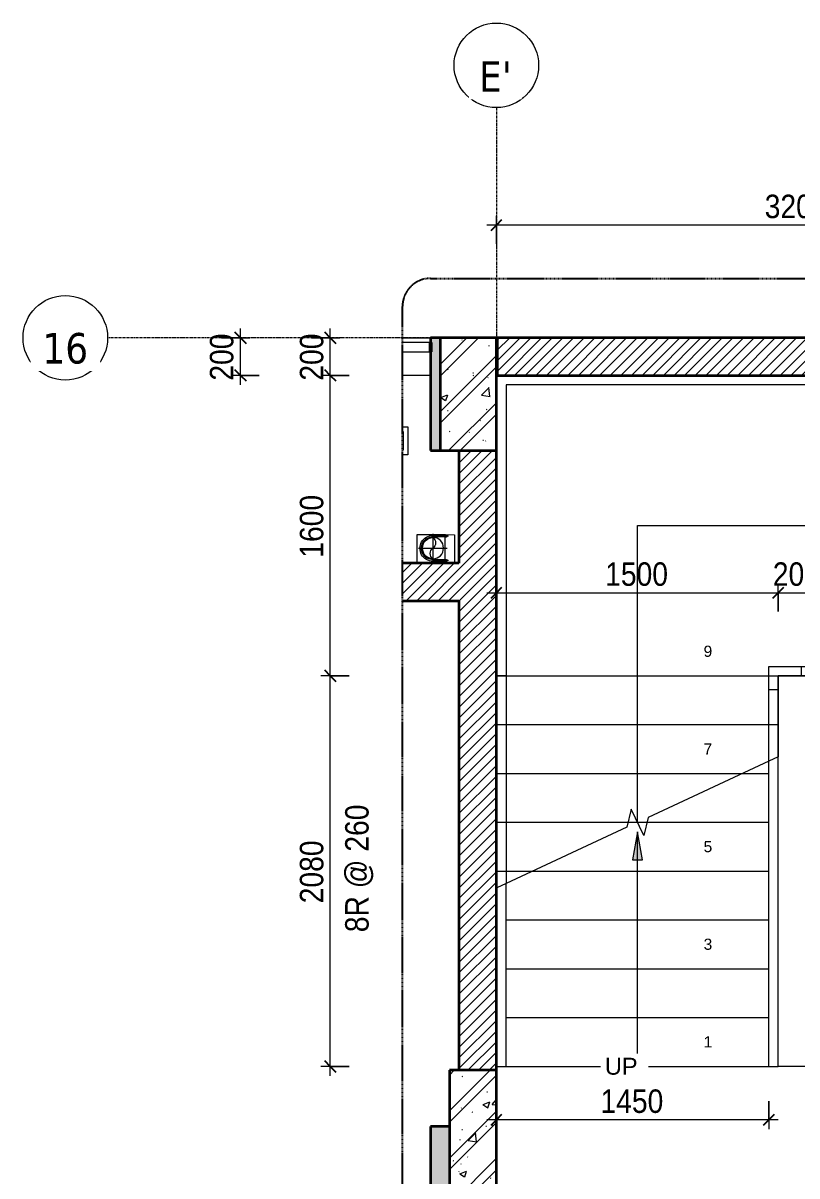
# Model space of a CAD drawing. Header units: millimetres. Extents: x -38913 to 20524, y -4975 to 129755.
# Drawn here: x -22948 to -18828, y 122790 to 128928 of the extents above; entities that cross this region are included whole.
import ezdxf

# ---------------------------------------------------------------- set-up
doc = ezdxf.new("R2010")
doc.units = ezdxf.units.MM
for name, pattern in [('Dash - Tight', [4.5, 3, -1.5]), ('Grid Line', [22.225, 12.7, -3.175, 3.175, -3.175]), ('Hidden', [7.14375, 4.7625, -2.38125]), ('IMPORT-CENTER _2_', [40.64, 25.4, -5.08, 5.08, -5.08]), ('Overhead', [3.96875, 2.38125, -1.5875])]:
    doc.linetypes.add(name, pattern=pattern)
for name, color, linetype, lineweight in [('0-3', 10, 'Continuous', 5), ('A-ANNO-DIMS', 211, 'Continuous', 9), ('A-ANNO-DIMS-50', 211, 'Continuous', 9), ('A-DETL-GENF-1', 92, 'Dash - Tight', 18), ('A-DETL-GENF-2', 254, 'Continuous', 18), ('A-DETL-GENF-3', 92, 'Hidden', 25), ('A-DETL-MEDM', 33, 'Continuous', 35), ('A-FLOR-1', 250, 'Continuous', 18), ('A-FLOR-HRAL', 11, 'Continuous', 18), ('A-FLOR-HRAL-1', 11, 'Continuous', 25), ('A-GLAZ', 151, 'Continuous', 18), ('A-GLAZ-1', 151, 'Continuous', 25), ('A-WALL', 113, 'Continuous', 18), ('A-WALL-1', 113, 'Continuous', 35), ('A-WALL-PATT-1', 111, 'Continuous', 18), ('G-IMPT', 8, 'Continuous', 18), ('G-IMPT-3', 8, 'IMPORT-CENTER _2_', 18), ('M-EQPM', 50, 'Continuous', 18), ('S-COLS-1', 9, 'Continuous', 5), ('S-COLS-2', 7, 'Continuous', 35), ('S-GRID-1', 1, 'Grid Line', 9), ('S-GRID-IDEN', 1, 'Continuous', 9), ('S-STRS', 31, 'Continuous', 18), ('S-STRS-ANNO', 31, 'Continuous', 18), ('S-STRS-IDEN', 31, 'Continuous', 18), ('S-STRS-MBND', 31, 'Overhead', 18), ('S-STRS-MBND-1', 31, 'Continuous', 18)]:
    doc.layers.add(name, color=color, linetype=linetype, lineweight=lineweight)
doc.styles.add('Arial', font='arial.ttf', dxfattribs={"height": 90})
doc.styles.add('Arial_1', font='arial.ttf', dxfattribs={"height": 59.53})
doc.styles.add('Tahoma_B', font='tahomabd.ttf', dxfattribs={"height": 162.5})
doc.styles.add('UTM Avo', font='', dxfattribs={"width": 0.9, "height": 125})
doc.styles.get('UTM Avo').set_extended_font_data('UTM Avo')
doc.dimstyles.new('1_Dim_chi_tiet_2_5', dxfattribs={"dimscale": 304.8, "dimtxt": 124.912619, "dimasz": 0.19685, "dimexe": 0.164042, "dimexo": 0.0625, "dimgap": 0.016404, "dimtad": 1, "dimdec": 0, "dimrnd": 5, "dimzin": 0, "dimdsep": 46, "dimtxsty": 'UTM Avo', "dimblk1": 'OBLIQUE', "dimblk2": 'OBLIQUE', "dimsah": 1, "dimcen": 0.09, "dimdle": 0.164042, "dimazin": 0, "dimtfac": 1, "dimtdec": 4, "dimtix": 1, "dimtmove": 0, "dimatfit": 3, "dimfxl": 0.328084, "dimfxlon": 1, "dimtvp": 1, "dimtolj": 1, "dimtzin": 0, "dimarcsym": 2})
pattern_1 = [(45, (16608.726, 0), (-28.284271, 28.284271), [])]

# ---------------------------------------------------------------- blocks, each defined once
blk = doc.blocks.new('NCV_TKTC_KET CAU_rvt-3-TKCS_THANG BỘ TB4 - MẶT BẰNG TẦNG 8')
at = {"layer": 'S-COLS-1'}
for points in [[(-37336.9, 126652.6), (-37336.9, 127252.6), (-37386.9, 127252.6), (-37386.9, 127227.6), (-37381.9, 127227.6), (-37381.9, 127177.6), (-37386.9, 127177.6), (-37386.9, 126652.6), (-37381.9, 126652.6)], [(-37036.9, 122052.6), (-37036.9, 122052.6), (-37286.9, 122052.6), (-37286.9, 123052.6), (-37386.9, 123052.6), (-37386.9, 122052.6), (-37286.9, 122052.6)]]:
    blk.add_hatch(color=256, dxfattribs=at).paths.add_polyline_path(points)
at = {"layer": 'A-FLOR-1'}
for p, q in [((-37035.6, 123372.6), (-37036.9, 123372.6)), ((-35336.5, 123372.6), (-35535.6, 123372.6))]:
    blk.add_line(p, q, dxfattribs=at)
at = {"layer": 'S-COLS-2'}
for p, q in [((-37336.9, 127252.6), (-37386.9, 127252.6)), ((-37386.9, 127252.6), (-37386.9, 127227.6)), ((-37386.9, 127177.6), (-37386.9, 126652.6)), ((-37386.9, 126652.6), (-37336.9, 126652.6)), ((-37286.9, 123052.6), (-37386.9, 123052.6)), ((-37386.9, 123052.6), (-37386.9, 122052.6))]:
    blk.add_line(p, q, dxfattribs=at)
blk = doc.blocks.new('Top Rail Type - Top Rail_Internal_-953867-TKCS_THANG BỘ TB4 - MẶT BẰNG TẦNG 8')
at = {"layer": 'A-FLOR-HRAL'}
for p, q in [((124323, 37035.2), (125452.6, 37035.2)), ((125452.6, 36985.2), (125452.6, 37035.2)), ((125452.6, 37035.2), (127052.2, 37035.2)), ((127052.2, 37035.2), (127052.2, 33837.3)), ((125452.6, 36985.2), (124346.3, 36985.2)), ((127002.2, 36985.2), (125452.6, 36985.2)), ((127002.2, 33887.3), (127002.2, 36985.2)), ((123372.6, 33837.3), (123372.6, 33887.3)), ((123372.6, 33887.3), (125452.6, 33887.3)), ((125452.6, 33887.3), (125712.6, 33887.3)), ((125712.6, 33887.3), (127002.2, 33887.3)), ((125712.6, 33887.3), (125712.6, 33837.3)), ((125452.6, 33837.3), (123372.6, 33837.3)), ((125712.6, 33837.3), (125452.6, 33837.3)), ((127052.2, 33837.3), (125712.6, 33837.3))]:
    blk.add_line(p, q, dxfattribs=at)
blk = doc.blocks.new('Top Rail Type - Top Rail_Internal_-953883-TKCS_THANG BỘ TB4 - MẶT BẰNG TẦNG 8')
at = {"layer": 'A-FLOR-HRAL'}
for p, q in [((124998.8, 35586), (125378, 35586)), ((125378, 35536), (125378, 35586)), ((125378, 35586), (125503, 35586)), ((125503, 35586), (125503, 35461)), ((125378, 35536), (125022.1, 35536)), ((125453, 35536), (125378, 35536)), ((125453, 35461), (125453, 35536)), ((125453, 35411.5), (125453, 35461)), ((125503, 35461), (125503, 35411.5)), ((125453, 35411.5), (125503, 35411.5)), ((125453, 35336.5), (125453, 35411.5)), ((125503, 35411.5), (125503, 35286.5)), ((123372.6, 35286.5), (123372.6, 35336.5)), ((123372.6, 35336.5), (125378, 35336.5)), ((125378, 35336.5), (125453, 35336.5)), ((125378, 35336.5), (125378, 35286.5)), ((125378, 35286.5), (123372.6, 35286.5)), ((125503, 35286.5), (125378, 35286.5))]:
    blk.add_line(p, q, dxfattribs=at)
blk = doc.blocks.new('Top Rail Type - Top Rail_Internal_-953964-TKCS_THANG BỘ TB4 - MẶT BẰNG TẦNG 8')
at = {"layer": 'A-FLOR-HRAL'}
for p, q in [((123372.6, 37035.2), (123372.6, 36985.2)), ((123372.6, 37035.2), (124323, 37035.2)), ((124346.3, 36985.2), (124323, 37035.2)), ((123372.6, 36985.2), (124346.3, 36985.2))]:
    blk.add_line(p, q, dxfattribs=at)
blk = doc.blocks.new('Top Rail Type - Top Rail_Internal_-953980-TKCS_THANG BỘ TB4 - MẶT BẰNG TẦNG 8')
at = {"layer": 'A-FLOR-HRAL'}
for p, q in [((123372.6, 35586), (123372.6, 35536)), ((123372.6, 35586), (124998.8, 35586)), ((125022.1, 35536), (124998.8, 35586)), ((123372.6, 35536), (125022.1, 35536))]:
    blk.add_line(p, q, dxfattribs=at)
blk = doc.blocks.new('TKTC_XREF_251221_MB TANG 2-7 - TKTC_XREF_260130_MB TANG 2-5_dwg_$cc-4746805-TKCS_THANG BỘ TB4 - MẶT BẰNG TẦNG 8')
at = {"layer": 'G-IMPT-3'}
for p, q in [((0, -0.64), (0, 0.673)), ((-0.673, 0), (0.673, 0))]:
    blk.add_line(p, q, dxfattribs=at)
at = {"layer": 'M-EQPM'}
blk.add_circle((0, 0), 0.5, dxfattribs=at)
for centre, radius, start, end in [((0, 0), 0.5, 90, 270), ((0.188, 0.25), 0.313, 126.8699, 233.1301), ((-0.188, -0.25), 0.313, 306.8699, 53.1301)]:
    blk.add_arc(centre, radius, start, end, dxfattribs=at)
blk = doc.blocks.new('TKTC_XREF_251221_MB TANG 2-7 - TKTC_XREF_260130_MB TANG 2-5_dwg_CUM U_DN100-4746799-TKCS_THANG BỘ TB4 - MẶT BẰNG TẦNG 8')
at = {"layer": 'G-IMPT'}
blk.add_hatch(color=256, dxfattribs=at).paths.add_polyline_path([(0, 61), (15.8, 58.9), (30.5, 52.8), (43.1, 43.1), (52.8, 30.5), (58.9, 15.8), (61, 0), (58.9, -15.8), (52.8, -30.5), (43.1, -43.1), (30.5, -52.8), (15.8, -58.9), (0, -61), (0, -57), (14.8, -55.1), (28.5, -49.4), (40.3, -40.3), (49.4, -28.5), (55.1, -14.8), (57, 0), (55.1, 14.8), (49.4, 28.5), (40.3, 40.3), (28.5, 49.4), (14.8, 55.1), (0, 57)])
for p, q in [((-79.1, 66.6), (-79.1, 63.4)), ((-76.6, 66.6), (-76.6, 63.4)), ((-74.6, 66.6), (-74.6, 63.4)), ((-72.7, 69.3), (-72.7, 60.7)), ((-66.9, 67.9), (-71.7, 67.9)), ((-66.9, 62.1), (-71.7, 62.1)), ((-65, 69), (0, 69)), ((-72.7, -60.7), (-72.7, -69.3)), ((-79.1, -63.4), (-79.1, -66.6)), ((-76.6, -63.4), (-76.6, -66.6)), ((-74.6, -63.4), (-74.6, -66.6)), ((-66.9, -62.1), (-71.7, -62.1)), ((-66.9, -67.9), (-71.7, -67.9)), ((-65, -69), (0, -69))]:
    blk.add_line(p, q, dxfattribs=at)
at = {"layer": 'G-IMPT', "flags": 128}
for points in [[(-72.7, 67.6), (-78.1, 67.6), (-78.1, 62.4), (-72.7, 62.4)], [(-71.7, 59.2), (-66.9, 59.2), (-66.9, 70.8), (-71.7, 70.8)], [(-66.9, 70.8), (-66.9, 72.7), (-65, 72.7), (-65, 57.3), (-66.9, 57.3), (-66.9, 59.2)], [(-65, 61), (0, 61), (0, 57)], [(-71.7, -70.8), (-66.9, -70.8), (-66.9, -59.2), (-71.7, -59.2)], [(-66.9, -59.2), (-66.9, -57.3), (-65, -57.3), (-65, -72.7), (-66.9, -72.7), (-66.9, -70.8)], [(-65, -61), (0, -61), (0, -57)], [(-72.7, -62.4), (-78.1, -62.4), (-78.1, -67.6), (-72.7, -67.6)]]:
    blk.add_lwpolyline(points, dxfattribs=at)
at = {"layer": 'G-IMPT'}
for centre, radius, start, end in [((-78.1, 66.6), 0.96, 90, 180), ((-78.1, 63.4), 0.96, 180, 270), ((-71.1, 69.3), 1.56, 112.61986, 247.38014), ((-67.9, 65), 4.8, 143.1301, 216.8699), ((-71.1, 60.7), 1.56, 112.61986, 247.38014), ((0, 0), 69, 270, 90), ((0, 0), 61, 270, 90), ((0, 0), 57, 270, 90), ((-71.1, -60.7), 1.56, 112.61986, 247.38014), ((-78.1, -63.4), 0.96, 90, 180), ((-78.1, -66.6), 0.96, 180, 270), ((-67.9, -65), 4.8, 143.1301, 216.8699), ((-71.1, -69.3), 1.56, 112.61986, 247.38014)]:
    blk.add_arc(centre, radius, start, end, dxfattribs=at)
blk = doc.blocks.new('TKTC_XREF_251221_MB TANG 2-7 - TKTC_XREF_260130_MB TANG 2-5_dwg_THU NUOC - THU NUOC-444531-TKCS_MB TẦNG 1-4746810-TKCS_THANG BỘ TB4 - MẶT BẰNG TẦNG 8')
at = {"layer": 'G-IMPT'}
for p, q in [((-23.3, 10.8), (40.9, 10.8)), ((40.9, 4.8), (-23.3, 4.8)), ((-11, 23.3), (28.5, 23.3)), ((28.5, 17.3), (-11, 17.3)), ((-1.1, 35.6), (18.5, 35.6)), ((18.5, 29.6), (-1.1, 29.6))]:
    blk.add_line(p, q, dxfattribs=at)
at = {"layer": 'G-IMPT', "flags": 128}
for points in [[(83.7, 1.4), (83.7, 70.6), (-66.3, 70.6), (-66.3, 1.4)], [(58.7, 1.4), (58.7, 45.6), (-41.3, 45.6), (-41.3, 1.4)]]:
    blk.add_lwpolyline(points, dxfattribs=at)
at = {"layer": 'G-IMPT'}
for centre, radius, start, end in [((8.7, -4.4), 45, 7.80576, 172.19424), ((8.7, -4.4), 45, 7.80576, 172.19424), ((-23.3, 7.8), 3, 90, 270), ((-11, 20.3), 3, 90, 270), ((-1.1, 32.6), 3, 90, 270), ((18.5, 32.6), 3, 270, 90), ((28.5, 20.3), 3, 270, 90), ((40.9, 7.8), 3, 270, 90)]:
    blk.add_arc(centre, radius, start, end, dxfattribs=at)
blk = doc.blocks.new('TKTC_XREF_251221_MB TANG 2-7 - TKTC_XREF_260130_MB TANG 2-5_dwg_$cc-V12-TKCS_THANG BỘ TB4 - MẶT BẰNG TẦNG 8')
at = {"layer": 'G-IMPT-3'}
for p, q in [((0, -0.673), (0, 0.673)), ((-0.673, 0), (0.673, 0))]:
    blk.add_line(p, q, dxfattribs=at)
at = {"layer": 'M-EQPM'}
blk.add_circle((0, 0), 0.5, dxfattribs=at)
for centre, radius, start, end in [((0, 0), 0.5, 90, 270), ((0.188, 0.25), 0.313, 126.8699, 233.1301), ((-0.188, -0.25), 0.313, 306.8699, 53.1301)]:
    blk.add_arc(centre, radius, start, end, dxfattribs=at)
blk = doc.blocks.new('TKTC_XREF_251221_MB TANG 2-7 - TKTC_XREF_260130_MB TANG 2-5_dwg_THU NUOC - THU NUOC-444531-TKCS_MB TẦNG 1-V13-TKCS_THANG BỘ TB4 - MẶT BẰNG TẦNG 8')
at = {"layer": 'G-IMPT'}
for p, q in [((58.7, -54.4), (58.7, -51.2)), ((83.7, -79.4), (83.7, -51.2))]:
    blk.add_line(p, q, dxfattribs=at)
at = {"layer": 'G-IMPT', "flags": 128}
for points in [[(-66.3, -51.2), (-66.3, -79.4), (83.7, -79.4)], [(-41.3, -51.2), (-41.3, -54.4), (58.7, -54.4)]]:
    blk.add_lwpolyline(points, dxfattribs=at)
blk = doc.blocks.new('TKTC_XREF_251221_MB TANG 2-7 - TKTC_XREF_251221_MB TANG 2-7-2039446-TKCS_THANG BỘ TB4 - MẶT BẰNG TẦNG 8')
at = {"layer": 'M-EQPM'}
for p, q in [((92401.1, 20222.9), (92401.1, 20073.3)), ((92551.5, 20222.9), (92401.1, 20222.9)), ((92551.5, 20073.3), (92551.5, 20222.9)), ((92400.9, 20023.4), (92401.3, 20073.1)), ((92551.4, 20023.4), (92400.9, 20023.4)), ((92401.1, 20073.3), (92551.5, 20073.3)), ((92401.3, 20073.1), (92551.7, 20073.1)), ((92551.7, 20073.1), (92551.4, 20023.4)), ((92401, 16298.6), (92401.4, 16348.4)), ((92401.4, 16348.4), (92551.8, 16348.4)), ((92551.8, 16348.4), (92551.5, 16298.6)), ((92551.5, 16298.6), (92401, 16298.6)), ((92551.6, 16298.5), (92401.3, 16298.5)), ((92401.3, 16298.5), (92401.3, 16148.8)), ((92551.6, 16148.8), (92551.6, 16298.5)), ((92401.3, 16148.8), (92551.6, 16148.8))]:
    blk.add_line(p, q, dxfattribs=at)
at = {"extrusion": (0, 0, -1), "zscale": -1}
for name, p in [('TKTC_XREF_251221_MB TANG 2-7 - TKTC_XREF_260130_MB TANG 2-5_dwg_THU NUOC - THU NUOC-444531-TKCS_MB TẦNG 1-V13-TKCS_THANG BỘ TB4 - MẶT BẰNG TẦNG 8', (-93059.8, 20351.2)), ('TKTC_XREF_251221_MB TANG 2-7 - TKTC_XREF_260130_MB TANG 2-5_dwg_THU NUOC - THU NUOC-444531-TKCS_MB TẦNG 1-4746810-TKCS_THANG BỘ TB4 - MẶT BẰNG TẦNG 8', (-93059.9, 16058.1))]:
    blk.add_blockref(name, p, dxfattribs=at)
at = {"extrusion": (0, 0, -1)}
for name, p, xscale, yscale, zscale, rotation in [('TKTC_XREF_251221_MB TANG 2-7 - TKTC_XREF_260130_MB TANG 2-5_dwg_$cc-V12-TKCS_THANG BỘ TB4 - MẶT BẰNG TẦNG 8', (-92479.9, 20138.2), 113.7150000000073, 113.7150000000073, -113.7150000000073, 269.9990086637467), ('TKTC_XREF_251221_MB TANG 2-7 - TKTC_XREF_260130_MB TANG 2-5_dwg_CUM U_DN100-4746799-TKCS_THANG BỘ TB4 - MẶT BẰNG TẦNG 8', (-92479.1, 20138.2), 0.9975000000000006, 0.9975000000000006, -0.9975000000000006, 90.00099133829468), ('TKTC_XREF_251221_MB TANG 2-7 - TKTC_XREF_260130_MB TANG 2-5_dwg_$cc-4746805-TKCS_THANG BỘ TB4 - MẶT BẰNG TẦNG 8', (-92472.8, 16233.6), 113.7150000000073, 113.7150000000073, -113.7150000000073, 89.99900866374671), ('TKTC_XREF_251221_MB TANG 2-7 - TKTC_XREF_260130_MB TANG 2-5_dwg_CUM U_DN100-4746799-TKCS_THANG BỘ TB4 - MẶT BẰNG TẦNG 8', (-92473.7, 16233.6), 0.9975000000000006, 0.9975000000000006, -0.9975000000000006, 270.0009913382947)]:
    blk.add_blockref(name, p, dxfattribs=dict(at, xscale=xscale, yscale=yscale, zscale=zscale, rotation=rotation))
blk = doc.blocks.new('1_FAMILY RVT - W01-WxH 1000x3200-3536800-TKCS_THANG BỘ TB4 - MẶT BẰNG TẦNG 8')
at = {"layer": 'A-GLAZ'}
for p, q in [((698.4, 172.4), (749.2, 197.8)), ((698.4, 172.4), (749.2, 147)), ((698.4, 172.4), (901.6, 172.4)), ((-1595, 96.2), (-1599.6, 96.2)), ((-1599.6, -103.8), (-1595, -103.8))]:
    blk.add_line(p, q, dxfattribs=at)
at = {"layer": 'A-GLAZ-1'}
for p, q in [((-1599.6, 96.2), (-1595, 96.2)), ((-1599.6, 7.3), (-1595, 7.3))]:
    blk.add_line(p, q, dxfattribs=at)
blk = doc.blocks.new('Railing - 50 x 10mm-1251311-TKCS_THANG BỘ TB4 - MẶT BẰNG TẦNG 8')
at = {"layer": 'A-FLOR-HRAL-1'}
for p, q in [((25, 5), (-25, 5)), ((-25, 5), (-25, -5)), ((25, -5), (25, 5)), ((-25, -5), (25, -5))]:
    blk.add_line(p, q, dxfattribs=at)
blk = doc.blocks.new('Railing - Railing-3828654-TKCS_THANG BỘ TB4 - MẶT BẰNG TẦNG 8')
at = {"layer": 'A-FLOR-HRAL'}
for p, q in [((127177.6, 37536.9), (127177.6, 37391.9)), ((127227.6, 37391.9), (127227.6, 37536.9))]:
    blk.add_line(p, q, dxfattribs=at)
at = {"extrusion": (0, 0, -1), "zscale": -1}
blk.add_blockref('Railing - 50 x 10mm-1251311-TKCS_THANG BỘ TB4 - MẶT BẰNG TẦNG 8', (-127202.6, 37386.9), dxfattribs=at)
blk = doc.blocks.new('BORDER VIEW - BORDER VIEW-1921838-TKCS_THANG BỘ TB4 - MẶT BẰNG TẦNG 8')
at = {"layer": 'A-DETL-GENF-3'}
for p, q in [((150, 7166.4), (4090.4, 7166.4)), ((0, 150), (0, 7016.4))]:
    blk.add_line(p, q, dxfattribs=at)
blk.add_arc((150, 7016.4), 150, 90, 180, dxfattribs=at)
blk = doc.blocks.new('Grid - M_Grid Head - Circle-353313-TKCS_THANG BỘ TB4 - MẶT BẰNG TẦNG 8')
at = {"layer": 'S-GRID-IDEN'}
blk.add_circle((0, 0), 4.5, dxfattribs=at)
blk = doc.blocks.new('DIMBLOCK60-TKCS_THANG BỘ TB4 - MẶT BẰNG TẦNG 8')
at = {"layer": 'A-ANNO-DIMS-50', "lineweight": 25}
for p, q in [((-21312.3, 125452.6), (-21342.3, 125482.6)), ((-21312.3, 125452.6), (-21282.3, 125422.6)), ((-21312.3, 123372.6), (-21342.3, 123402.6)), ((-21312.3, 123372.6), (-21282.3, 123342.6))]:
    blk.add_line(p, q, dxfattribs=at)
at = {"layer": 'A-ANNO-DIMS-50'}
for p, q in [((-21212.3, 125452.6), (-21362.3, 125452.6)), ((-21312.3, 123322.6), (-21312.3, 125452.6)), ((-21312.3, 125452.6), (-21212.3, 125452.6)), ((-21212.3, 123372.6), (-21362.3, 123372.6)), ((-21312.3, 123372.6), (-21212.3, 123372.6))]:
    blk.add_line(p, q, dxfattribs=at)
at = {"layer": 'A-ANNO-DIMS-50', "color": 0, "char_height": 125, "attachment_point": 1, "rotation": 90, "line_spacing_factor": 1.110334, "style": 'UTM Avo'}
for s, insert, width in [('8R @ 260', (-21233.4, 124087.6), 780.01), ('2080', (-21474.7, 124241.4), 410.824)]:
    blk.add_mtext(s, dxfattribs=dict(at, insert=insert, width=width))
blk = doc.blocks.new('_Oblique')
at = {"color": 0, "linetype": 'ByBlock', "lineweight": -2}
blk.add_line((-0.5, -0.5), (0.5, 0.5), dxfattribs=at)
blk = doc.blocks.new('DIMBLOCK61-TKCS_THANG BỘ TB4 - MẶT BẰNG TẦNG 8')
at = {"layer": 'A-ANNO-DIMS-50', "lineweight": 25}
for p, q in [((-21312.3, 127052.6), (-21342.3, 127082.6)), ((-21312.3, 127052.6), (-21282.3, 127022.6)), ((-21312.3, 125452.6), (-21342.3, 125482.6)), ((-21312.3, 125452.6), (-21282.3, 125422.6))]:
    blk.add_line(p, q, dxfattribs=at)
at = {"layer": 'A-ANNO-DIMS-50'}
for p, q in [((-21212.3, 127052.6), (-21362.3, 127052.6)), ((-21312.3, 125452.6), (-21312.3, 127052.6)), ((-21312.3, 127052.6), (-21212.3, 127052.6)), ((-21212.3, 125452.6), (-21362.3, 125452.6)), ((-21312.3, 125452.6), (-21212.3, 125452.6))]:
    blk.add_line(p, q, dxfattribs=at)
at = {"layer": 'A-ANNO-DIMS-50', "color": 0, "insert": (-21474.7, 126081.4), "char_height": 125, "width": 410.824, "attachment_point": 1, "rotation": 90, "line_spacing_factor": 1.110334, "style": 'UTM Avo'}
blk.add_mtext('1600', dxfattribs=at)
blk = doc.blocks.new('DIMBLOCK62-TKCS_THANG BỘ TB4 - MẶT BẰNG TẦNG 8')
at = {"layer": 'A-ANNO-DIMS-50', "lineweight": 25}
for p, q in [((-21312.3, 127252.6), (-21342.3, 127282.6)), ((-21312.3, 127252.6), (-21282.3, 127222.6)), ((-21312.3, 127052.6), (-21342.3, 127082.6)), ((-21312.3, 127052.6), (-21282.3, 127022.6))]:
    blk.add_line(p, q, dxfattribs=at)
at = {"layer": 'A-ANNO-DIMS-50'}
for p, q in [((-21312.3, 127052.6), (-21312.3, 127302.6)), ((-21412.3, 127252.6), (-21262.3, 127252.6)), ((-21312.3, 127252.6), (-21412.3, 127252.6)), ((-21212.3, 127052.6), (-21362.3, 127052.6)), ((-21312.3, 127052.6), (-21212.3, 127052.6))]:
    blk.add_line(p, q, dxfattribs=at)
at = {"layer": 'A-ANNO-DIMS-50', "color": 0, "insert": (-21474.7, 127024.2), "char_height": 125, "width": 308.118, "attachment_point": 1, "rotation": 90, "line_spacing_factor": 1.110334, "style": 'UTM Avo'}
blk.add_mtext('200', dxfattribs=at)
blk = doc.blocks.new('DIMBLOCK66-TKCS_THANG BỘ TB4 - MẶT BẰNG TẦNG 8')
at = {"layer": 'A-ANNO-DIMS-50'}
for p, q in [((-20428.2, 127752.3), (-20428.2, 127902.3)), ((-17228.2, 127752.3), (-17228.2, 127902.3)), ((-17178.2, 127852.3), (-20478.2, 127852.3)), ((-20428.2, 127852.3), (-20428.2, 127752.3)), ((-17228.2, 127852.3), (-17228.2, 127752.3))]:
    blk.add_line(p, q, dxfattribs=at)
at = {"layer": 'A-ANNO-DIMS-50', "lineweight": 25}
for p, q in [((-20428.2, 127852.3), (-20398.2, 127882.3)), ((-17228.2, 127852.3), (-17198.2, 127882.3)), ((-20428.2, 127852.3), (-20458.2, 127822.3)), ((-17228.2, 127852.3), (-17258.2, 127822.3))]:
    blk.add_line(p, q, dxfattribs=at)
at = {"layer": 'A-ANNO-DIMS-50', "color": 0, "insert": (-18999.4, 128014.7), "char_height": 125, "width": 410.824, "attachment_point": 1, "line_spacing_factor": 1.110334, "style": 'UTM Avo'}
blk.add_mtext('3200', dxfattribs=at)
blk = doc.blocks.new('DIMBLOCK68-TKCS_THANG BỘ TB4 - MẶT BẰNG TẦNG 8')
at = {"layer": 'A-ANNO-DIMS-50'}
for p, q in [((-20428.2, 125994.6), (-20428.2, 125844.6)), ((-20428.2, 125894.6), (-20428.2, 125994.6)), ((-18927.3, 125794.6), (-18927.3, 125944.6)), ((-20478.2, 125894.6), (-18927.3, 125894.6)), ((-18927.3, 125894.6), (-18927.3, 125794.6))]:
    blk.add_line(p, q, dxfattribs=at)
at = {"layer": 'A-ANNO-DIMS-50', "lineweight": 25}
for p, q in [((-20428.2, 125894.6), (-20398.2, 125924.6)), ((-18927.3, 125894.6), (-18897.3, 125924.6)), ((-20428.2, 125894.6), (-20458.2, 125864.6)), ((-18927.3, 125894.6), (-18957.3, 125864.6))]:
    blk.add_line(p, q, dxfattribs=at)
at = {"layer": 'A-ANNO-DIMS-50', "color": 0, "insert": (-19848.9, 126056.9), "char_height": 125, "width": 410.824, "attachment_point": 1, "line_spacing_factor": 1.110334, "style": 'UTM Avo'}
blk.add_mtext('1500', dxfattribs=at)
blk = doc.blocks.new('DIMBLOCK69-TKCS_THANG BỘ TB4 - MẶT BẰNG TẦNG 8')
at = {"layer": 'A-ANNO-DIMS-50'}
for p, q in [((-18927.3, 125794.6), (-18927.3, 125944.6)), ((-18728.2, 125794.6), (-18728.2, 125944.6)), ((-18927.3, 125894.6), (-18728.2, 125894.6)), ((-18927.3, 125894.6), (-18927.3, 125794.6)), ((-18728.2, 125894.6), (-18728.2, 125794.6))]:
    blk.add_line(p, q, dxfattribs=at)
at = {"layer": 'A-ANNO-DIMS-50', "lineweight": 25}
for p, q in [((-18927.3, 125894.6), (-18897.3, 125924.6)), ((-18728.2, 125894.6), (-18698.2, 125924.6)), ((-18927.3, 125894.6), (-18957.3, 125864.6)), ((-18728.2, 125894.6), (-18758.2, 125864.6))]:
    blk.add_line(p, q, dxfattribs=at)
at = {"layer": 'A-ANNO-DIMS-50', "color": 0, "insert": (-18956.1, 126056.9), "char_height": 125, "width": 308.118, "attachment_point": 1, "line_spacing_factor": 1.110334, "style": 'UTM Avo'}
blk.add_mtext('200', dxfattribs=at)
blk = doc.blocks.new('DIMBLOCK73-TKCS_THANG BỘ TB4 - MẶT BẰNG TẦNG 8')
at = {"layer": 'A-ANNO-DIMS-50', "lineweight": 25}
for p, q in [((-21791.3, 127252.6), (-21821.3, 127282.6)), ((-21791.3, 127252.6), (-21761.3, 127222.6)), ((-21791.3, 127052.6), (-21821.3, 127082.6)), ((-21791.3, 127052.6), (-21761.3, 127022.6))]:
    blk.add_line(p, q, dxfattribs=at)
at = {"layer": 'A-ANNO-DIMS-50'}
for p, q in [((-21791.3, 127002.6), (-21791.3, 127302.6)), ((-21891.3, 127252.6), (-21741.3, 127252.6)), ((-21791.3, 127252.6), (-21891.3, 127252.6)), ((-21691.3, 127052.6), (-21841.3, 127052.6)), ((-21791.3, 127052.6), (-21691.3, 127052.6))]:
    blk.add_line(p, q, dxfattribs=at)
at = {"layer": 'A-ANNO-DIMS-50', "color": 0, "insert": (-21953.7, 127024.2), "char_height": 125, "width": 308.118, "attachment_point": 1, "rotation": 90, "line_spacing_factor": 1.110334, "style": 'UTM Avo'}
blk.add_mtext('200', dxfattribs=at)
blk = doc.blocks.new('DIMBLOCK76-TKCS_THANG BỘ TB4 - MẶT BẰNG TẦNG 8')
at = {"layer": 'A-ANNO-DIMS-50'}
for p, q in [((-18977.3, 123187.9), (-18977.3, 123037.9)), ((-18977.3, 123087.9), (-18977.3, 123187.9)), ((-18927.3, 123087.9), (-20478.2, 123087.9)), ((-20428.2, 122987.9), (-20428.2, 123137.9)), ((-20428.2, 123087.9), (-20428.2, 122987.9))]:
    blk.add_line(p, q, dxfattribs=at)
at = {"layer": 'A-ANNO-DIMS-50', "lineweight": 25}
for p, q in [((-20428.2, 123087.9), (-20458.2, 123057.9)), ((-20428.2, 123087.9), (-20398.2, 123117.9)), ((-18977.3, 123087.9), (-19007.3, 123057.9)), ((-18977.3, 123087.9), (-18947.3, 123117.9))]:
    blk.add_line(p, q, dxfattribs=at)
at = {"layer": 'A-ANNO-DIMS-50', "color": 0, "insert": (-19873.9, 123250.3), "char_height": 125, "width": 410.824, "attachment_point": 1, "line_spacing_factor": 1.110334, "style": 'UTM Avo'}
blk.add_mtext('1450', dxfattribs=at)

msp = doc.modelspace()

# ---------------------------------------------------------------- hatches: boundary and pattern name
at = {"layer": 'A-WALL-PATT-1'}
h = msp.add_hatch(dxfattribs=at)
h.set_pattern_fill('FP_1', color=256, style=0, pattern_type=2)
h.set_pattern_definition(pattern_1)
h.paths.add_polyline_path([(-17228.2, 127052.6), (-17228.3, 127252.6), (-20423.6, 127252.6), (-20423.6, 127052.6), (-18892, 127052.6)])
h = msp.add_hatch(dxfattribs=at)
h.set_pattern_fill('FP_1', color=256, style=0, pattern_type=2)
h.set_pattern_definition(pattern_1)
h.paths.add_polyline_path([(-20628.2, 123352.6), (-20428.2, 123352.6), (-20428.2, 126652.6), (-20628.2, 126652.6), (-20628.2, 123962.8)])
h = msp.add_hatch(dxfattribs=at)
h.set_pattern_fill('FP_1', color=256, style=0, pattern_type=2)
h.set_pattern_definition(pattern_1)
h.paths.add_polyline_path([(-20651.8, 125852.6), (-20628.2, 125852.6), (-20628.2, 126052.6), (-20928.2, 126052.6), (-20928.2, 125852.6)])
at = {"layer": 'S-STRS-ANNO'}
for points in [[(-19650.4, 124472.6), (-19676.9, 124622.6), (-19703.3, 124472.6)], [(-19676.9, 123347.6), (-19659.2, 123354.9), (-19651.9, 123372.6), (-19659.2, 123390.2), (-19676.9, 123397.6), (-19694.5, 123390.2), (-19701.9, 123372.6), (-19694.5, 123354.9)]]:
    msp.add_hatch(color=256, dxfattribs=at).paths.add_polyline_path(points)
h = msp.add_hatch(color=256, dxfattribs=at)
edge = h.paths.add_edge_path()
edge.add_arc((-19676.9, 123372.6), 25, 0, 360)

# ---------------------------------------------------------------- linework, layer by layer
at = {"layer": 'A-DETL-MEDM'}
for p, q in [((-20428.2, 127252.6), (-20728.2, 127252.6)), ((-20728.2, 127252.6), (-20728.2, 126652.6)), ((-20428.2, 126652.6), (-20428.2, 127252.6)), ((-20728.2, 126652.6), (-20428.2, 126652.6)), ((-20428.2, 123352.6), (-20678.2, 123352.6)), ((-20678.2, 123352.6), (-20678.2, 122052.6)), ((-20428.2, 122052.6), (-20428.2, 123352.6))]:
    msp.add_line(p, q, dxfattribs=at)
at = {"layer": 'A-WALL'}
for p, q in [((-20928.2, 127252.6), (-20778.2, 127252.6)), ((-20778.2, 127052.6), (-20928.2, 127052.6))]:
    msp.add_line(p, q, dxfattribs=at)
at = {"layer": 'A-WALL-1'}
for p, q in [((-17228.2, 127252.6), (-20423.6, 127252.6)), ((-20423.6, 127252.6), (-20423.6, 127052.6)), ((-20423.6, 127052.6), (-17228.2, 127052.6)), ((-20628.2, 126652.6), (-20628.2, 126052.6)), ((-20428.2, 123352.6), (-20428.2, 126652.6)), ((-20628.2, 126052.6), (-20928.2, 126052.6)), ((-20928.2, 125852.6), (-20628.2, 125852.6)), ((-20628.2, 125852.6), (-20628.2, 123352.6))]:
    msp.add_line(p, q, dxfattribs=at)
at = {"layer": 'S-GRID-1'}
for p, q in [((-20428.2, 128478.4), (-20428.2, 127228.4)), ((-21248.4, 127252.6), (-22498.4, 127252.6)), ((-16369.9, 127252.6), (-21248.4, 127252.6)), ((-20428.2, 127228.4), (-20428.2, 120229.6))]:
    msp.add_line(p, q, dxfattribs=at)
at = {"layer": 'S-STRS'}
for p, q in [((-20426.9, 127052.6), (-20426.9, 125452.6)), ((-20426.9, 125192.6), (-20426.9, 125452.6)), ((-20376.5, 125452.6), (-18977.3, 125452.6)), ((-18926.9, 125452.6), (-18728.2, 125452.6)), ((-18926.9, 125192.6), (-18926.9, 125452.6)), ((-20426.9, 124932.6), (-20426.9, 125192.6)), ((-20376.5, 125192.6), (-18977.3, 125192.6)), ((-18926.9, 125022.3), (-18926.9, 125192.6)), ((-18926.9, 124932.6), (-18926.9, 125022.3)), ((-20426.9, 124672.6), (-20426.9, 124932.6)), ((-20376.5, 124932.6), (-19119.3, 124932.6)), ((-19119.3, 124932.6), (-18977.3, 124932.6)), ((-18926.9, 124672.6), (-18926.9, 124932.6)), ((-20426.9, 124412.6), (-20426.9, 124672.6)), ((-20376.5, 124672.6), (-19727.1, 124672.6)), ((-19727.1, 124672.6), (-19676.9, 124672.6)), ((-19676.9, 124672.6), (-19626.6, 124672.6)), ((-19626.6, 124672.6), (-18977.3, 124672.6)), ((-18926.9, 124412.6), (-18926.9, 124672.6)), ((-20426.9, 124322.8), (-20426.9, 124412.6)), ((-20376.5, 124412.6), (-20234.4, 124412.6)), ((-20234.4, 124412.6), (-18977.3, 124412.6)), ((-18926.9, 124152.6), (-18926.9, 124412.6)), ((-20426.9, 124152.6), (-20426.9, 124322.8)), ((-20426.9, 123892.6), (-20426.9, 124152.6)), ((-20376.5, 124152.6), (-18977.3, 124152.6)), ((-18926.9, 123892.6), (-18926.9, 124152.6)), ((-20426.9, 123632.6), (-20426.9, 123892.6)), ((-20376.5, 123892.6), (-18977.3, 123892.6)), ((-18926.9, 123632.6), (-18926.9, 123892.6)), ((-20426.9, 123372.6), (-20426.9, 123632.6)), ((-20376.5, 123632.6), (-18977.3, 123632.6)), ((-18926.9, 123372.6), (-18926.9, 123632.6)), ((-20376.5, 123372.6), (-18977.3, 123372.6))]:
    msp.add_line(p, q, dxfattribs=at)
at = {"layer": 'S-STRS-ANNO'}
for p, q in [((-19676.9, 126252.6), (-17978.2, 126252.6)), ((-19676.9, 125452.6), (-19676.9, 126252.6)), ((-19676.9, 125192.6), (-19676.9, 125452.6)), ((-19676.9, 124932.6), (-19676.9, 125192.6)), ((-19676.9, 124672.6), (-19676.9, 124932.6)), ((-19676.9, 124622.6), (-19703.3, 124472.6)), ((-19676.9, 124412.6), (-19676.9, 124622.6)), ((-19650.4, 124472.6), (-19676.9, 124622.6)), ((-19703.3, 124472.6), (-19650.4, 124472.6)), ((-19676.9, 124152.6), (-19676.9, 124412.6)), ((-19676.9, 123892.6), (-19676.9, 124152.6)), ((-19676.9, 123632.6), (-19676.9, 123892.6)), ((-19676.9, 123372.6), (-19676.9, 123632.6)), ((-19694.5, 123390.2), (-19701.9, 123372.6)), ((-19676.9, 123397.6), (-19694.5, 123390.2)), ((-19659.2, 123390.2), (-19676.9, 123397.6)), ((-19651.9, 123372.6), (-19659.2, 123390.2)), ((-19701.9, 123372.6), (-19694.5, 123354.9)), ((-19694.5, 123354.9), (-19676.9, 123347.6)), ((-19676.9, 123347.6), (-19659.2, 123354.9)), ((-19659.2, 123354.9), (-19651.9, 123372.6))]:
    msp.add_line(p, q, dxfattribs=at)
msp.add_circle((-19676.9, 123372.6), 25, dxfattribs=at)
at = {"layer": 'S-STRS-MBND'}
for p, q in [((-20426.9, 127052.6), (-20426.9, 125452.6)), ((-17228.2, 127052.6), (-20426.9, 127052.6)), ((-20426.9, 125452.6), (-18926.9, 125452.6)), ((-20426.9, 124322.8), (-20426.9, 125452.6)), ((-18926.9, 125452.6), (-18728.2, 125452.6)), ((-18926.9, 125022.3), (-18926.9, 125452.6)), ((-20426.9, 125192.6), (-18926.9, 125192.6)), ((-20426.9, 124932.6), (-19119.3, 124932.6)), ((-20426.9, 124672.6), (-19727.1, 124672.6)), ((-19676.9, 124672.6), (-19626.6, 124672.6)), ((-20426.9, 124412.6), (-20234.4, 124412.6))]:
    msp.add_line(p, q, dxfattribs=at)
at = {"layer": 'S-STRS-MBND-1'}
for p, q in [((-18977.3, 124998.8), (-19620.2, 124699)), ((-19709.9, 124743.4), (-19733.5, 124646.2)), ((-19643.8, 124601.8), (-19709.9, 124743.4)), ((-19620.2, 124699), (-19643.8, 124601.8)), ((-19733.5, 124646.2), (-20376.5, 124346.3))]:
    msp.add_line(p, q, dxfattribs=at)

# ---------------------------------------------------------------- block references
at = {"layer": '0-3'}
msp.add_blockref('NCV_TKTC_KET CAU_rvt-3-TKCS_THANG BỘ TB4 - MẶT BẰNG TẦNG 8', (16608.7, 0), dxfattribs=at)
at = {"layer": 'A-FLOR-HRAL', "rotation": 89.99999999999987}
for name in ['Railing - Railing-3828654-TKCS_THANG BỘ TB4 - MẶT BẰNG TẦNG 8', 'Top Rail Type - Top Rail_Internal_-953867-TKCS_THANG BỘ TB4 - MẶT BẰNG TẦNG 8', 'Top Rail Type - Top Rail_Internal_-953883-TKCS_THANG BỘ TB4 - MẶT BẰNG TẦNG 8', 'Top Rail Type - Top Rail_Internal_-953980-TKCS_THANG BỘ TB4 - MẶT BẰNG TẦNG 8', 'Top Rail Type - Top Rail_Internal_-953964-TKCS_THANG BỘ TB4 - MẶT BẰNG TẦNG 8']:
    msp.add_blockref(name, (16608.7, 0), dxfattribs=at)
at = {"layer": 'A-GLAZ'}
msp.add_blockref('1_FAMILY RVT - W01-WxH 1000x3200-3536800-TKCS_THANG BỘ TB4 - MẶT BẰNG TẦNG 8', (-18828.6, 127156.4), dxfattribs=at)
at = {"layer": 'M-EQPM', "rotation": 89.99999999999987}
msp.add_blockref('TKTC_XREF_251221_MB TANG 2-7 - TKTC_XREF_251221_MB TANG 2-7-2039446-TKCS_THANG BỘ TB4 - MẶT BẰNG TẦNG 8', (-628.2, 33652.6), dxfattribs=at)
at = {"layer": 'S-GRID-IDEN', "xscale": 49.99999999999998, "yscale": 49.99999999999998, "zscale": 49.99999999999998}
for p, rotation in [((-20428.2, 128703.4), 180), ((-22723.4, 127252.6), 89.99999999999987)]:
    msp.add_blockref('Grid - M_Grid Head - Circle-353313-TKCS_THANG BỘ TB4 - MẶT BẰNG TẦNG 8', p, dxfattribs=dict(at, rotation=rotation))

# ---------------------------------------------------------------- texts
at = {"layer": 'S-STRS-ANNO', "char_height": 59.5, "width": 54.943, "attachment_point": 1, "line_spacing_factor": 0.941778, "style": 'Arial_1'}
for s, insert in [('9', (-19324.8, 125613.1)), ('7', (-19324.8, 125093.1)), ('5', (-19324.8, 124573.1)), ('3', (-19324.8, 124053.1)), ('1', (-19324.8, 123533.1))]:
    msp.add_mtext(s, dxfattribs=dict(at, insert=insert))

# ---------------------------------------------------------------- dimensions: what is measured, and where the dimension line sits
at = {"layer": 'A-ANNO-DIMS'}
for base, p1, p2, override, picture, middle in [((-20428.2, 127852.3), (-17228.2, 127752.3), (-20428.2, 127752.3), {"dimpost": '<>', "dimfxl": 3200}, 'DIMBLOCK66-TKCS_THANG BỘ TB4 - MẶT BẰNG TẦNG 8', (-18828.2, 127922)), ((-18927.3, 125894.6), (-20428.2, 125994.6), (-18927.3, 125794.6), {"dimpost": '<>', "dimfxl": 1514.217179}, 'DIMBLOCK68-TKCS_THANG BỘ TB4 - MẶT BẰNG TẦNG 8', (-19677.7, 125964.2)), ((-18728.2, 125894.6), (-18927.3, 125794.6), (-18728.2, 125794.6), {"dimpost": '<>', "dimfxl": 199.04908}, 'DIMBLOCK69-TKCS_THANG BỘ TB4 - MẶT BẰNG TẦNG 8', (-18827.7, 125964.2)), ((-20428.2, 123087.9), (-18977.3, 123187.9), (-20428.2, 122987.9), {"dimpost": '<>', "dimfxl": 1464.670124}, 'DIMBLOCK76-TKCS_THANG BỘ TB4 - MẶT BẰNG TẦNG 8', (-19702.7, 123157.6))]:
    dim = msp.add_linear_dim(base=base, p1=p1, p2=p2, dimstyle='1_Dim_chi_tiet_2_5', override=override, dxfattribs=at)
    dim.commit()
    dim.dimension.update_dxf_attribs({"geometry": picture, "text_midpoint": middle})
for base, p1, p2, override, picture, middle in [((-21791.3, 127252.6), (-21691.3, 127052.6), (-21891.3, 127252.6), {"dimpost": '<>', "dimfxl": 282.842713}, 'DIMBLOCK73-TKCS_THANG BỘ TB4 - MẶT BẰNG TẦNG 8', (-21861, 127152.6)), ((-21312.3, 127252.6), (-21212.3, 127052.6), (-21412.3, 127252.6), {"dimpost": '<>', "dimfxl": 282.842713}, 'DIMBLOCK62-TKCS_THANG BỘ TB4 - MẶT BẰNG TẦNG 8', (-21382, 127152.6)), ((-21312.3, 127052.6), (-21212.3, 125452.6), (-21212.3, 127052.6), {"dimpost": '<>', "dimfxl": 1600}, 'DIMBLOCK61-TKCS_THANG BỘ TB4 - MẶT BẰNG TẦNG 8', (-21382, 126252.6))]:
    dim = msp.add_linear_dim(base=base, p1=p1, p2=p2, angle=90, dimstyle='1_Dim_chi_tiet_2_5', override=override, dxfattribs=at)
    dim.commit()
    dim.dimension.update_dxf_attribs({"geometry": picture, "text_midpoint": middle})
dim = msp.add_linear_dim(base=(-21312.3, 125452.6), p1=(-21212.3, 123372.6), p2=(-21212.3, 125452.6), angle=90, text='<>\\X8R @ 260', dimstyle='1_Dim_chi_tiet_2_5', override={"dimpost": '<>', "dimfxl": 2080}, dxfattribs=at)
dim.commit()
dim.dimension.update_dxf_attribs({"geometry": 'DIMBLOCK60-TKCS_THANG BỘ TB4 - MẶT BẰNG TẦNG 8', "text_midpoint": (-21312.3, 124412.6)})

# ---------------------------------------------------------------- next in the draw order: texts
at = {"layer": 'S-GRID-IDEN', "char_height": 162.5, "attachment_point": 5, "line_spacing_factor": 0.996129, "style": 'Tahoma_B', "bg_fill": 3, "box_fill_scale": 1.25, "bg_fill_color": 256, "bg_fill_true_color": 13158600, "bg_fill_transparency": 0}
for s, insert, width in [("\\pt634.99962,1269.99925,1905.0005,2540.00013,3174.99975,3809.99937,4445.00062,5080.00025,5714.99987,6349.9995,6985.00075,7620.00037,8255,8889.99962,9524.99925,10160.0005,10795.00013,11429.99975,12064.99938,12700.00063,13335.00025,13969.99988,14604.9995,15240.00075,15875.00038,16510,17144.99963,17779.99925,18415.0005,19050.00013,19684.99975,20319.99938;E'", (-20433.8, 128643.6), 198.5), ('\\pt634.99962,1269.99925,1905.0005,2540.00013,3174.99975,3809.99937,4445.00062,5080.00025,5714.99987,6349.9995,6985.00075,7620.00037,8255,8889.99962,9524.99925,10160.0005,10795.00013,11429.99975,12064.99938,12700.00063,13335.00025,13969.99988,14604.9995,15240.00075,15875.00038,16510,17144.99963,17779.99925,18415.0005,19050.00013,19684.99975,20319.99938;16', (-22723.9, 127195.3), 288)]:
    msp.add_mtext(s, dxfattribs=dict(at, insert=insert, width=width))
at = {"layer": 'S-STRS-IDEN', "insert": (-19850.6, 123418.8), "char_height": 90, "width": 208.51, "attachment_point": 1, "line_spacing_factor": 0.941778, "style": 'Arial', "bg_fill": 3, "box_fill_scale": 1.25, "bg_fill_color": 256, "bg_fill_true_color": 13158600, "bg_fill_transparency": 0}
msp.add_mtext('UP', dxfattribs=at)

# ---------------------------------------------------------------- next in the draw order: hatches: boundary and pattern name
at = {"layer": 'A-DETL-GENF-2'}
h = msp.add_hatch(dxfattribs=at)
h.set_pattern_fill('FP_2', color=256, style=0, pattern_type=2)
h.set_pattern_definition([(50, (16608.73, 0), (364.3679, -31.8783), [38.1, -419.1]), (355, (16608.73, 0), (-70.4859, 382.1133), [30.48, -335.28]), (100.451, (16639.1, -2.66), (293.885, 350.2334), [32.38, -356.18]), (46.184, (16608.73, 101.6), (542.1585, -84.0858), [57.15, -628.65]), (96.636, (16653.9, 94.6), (474.805, 494.8554), [48.57, -534.27]), (351.184, (16608.7, 101.6), (474.8102, 494.85), [45.72, -502.92]), (21, (16659.53, 76.2), (303.2285, -204.53046), [38.1, -419.1]), (326, (16659.53, 76.2), (123.6039, 368.376), [30.48, -335.28]), (71.451, (16684.8, 59.16), (426.8341, 163.8427), [32.38, -356.18]), (37.5, (16608.73, 0), (6.17665, 169.11015), [3.353, -327.863, 3.353, -337.007, -336.55]), (37.5, (16608.73, 0), (6.17665, 169.11015), [-671.576, 3.353, -333.197]), (7.5, (16608.73, 0), (133.63888, 200.3615), [3.353, -190.703, 3.353, -320.243, -128.27]), (7.5, (16608.73, 0), (133.63888, 200.3615), [-517.652, 3.353, -124.917]), (327.5, (16495.44, 0), (271.18182, -11.45836), [3.353, -123.647, 3.353, -392.887, -525.78]), (327.5, (16495.44, 0), (271.18182, -11.45836), [-523.24, 3.353, -522.427]), (317.5, (16444.64, 0), (296.2585, 50.85285), [3.353, -161.747, 3.353, -259.791, -373.38]), (317.5, (16444.64, 0), (296.2585, 50.85285), [-428.244, 3.353, -370.027]), (45, (16608.73, 0), (-125.72359, 125.72359), []), (45, (16608.73, 190.5), (-125.72359, 125.72359), [])])
h.paths.add_polyline_path([(-16978.2, 122052.6), (-16978.2, 123352.6), (-17228.2, 123352.6), (-17228.2, 122052.6)])
h.paths.add_polyline_path([(-20678.2, 122052.6), (-20428.2, 122052.6), (-20428.2, 123352.6), (-20678.2, 123352.6)])
h.paths.add_polyline_path([(-17228.2, 126652.6), (-16928.2, 126652.6), (-16928.2, 127252.4), (-17228.2, 127252.4)])
h.paths.add_polyline_path([(-20728.2, 126652.6), (-20428.2, 126652.6), (-20428.2, 127252.6), (-20728.2, 127252.6)])

# ---------------------------------------------------------------- next in the draw order: block references
at = {"layer": 'A-DETL-GENF-1'}
msp.add_blockref('BORDER VIEW - BORDER VIEW-1921838-TKCS_THANG BỘ TB4 - MẶT BẰNG TẦNG 8', (-20928.2, 120402.6), dxfattribs=at)

doc.saveas('drawing.dxf')
